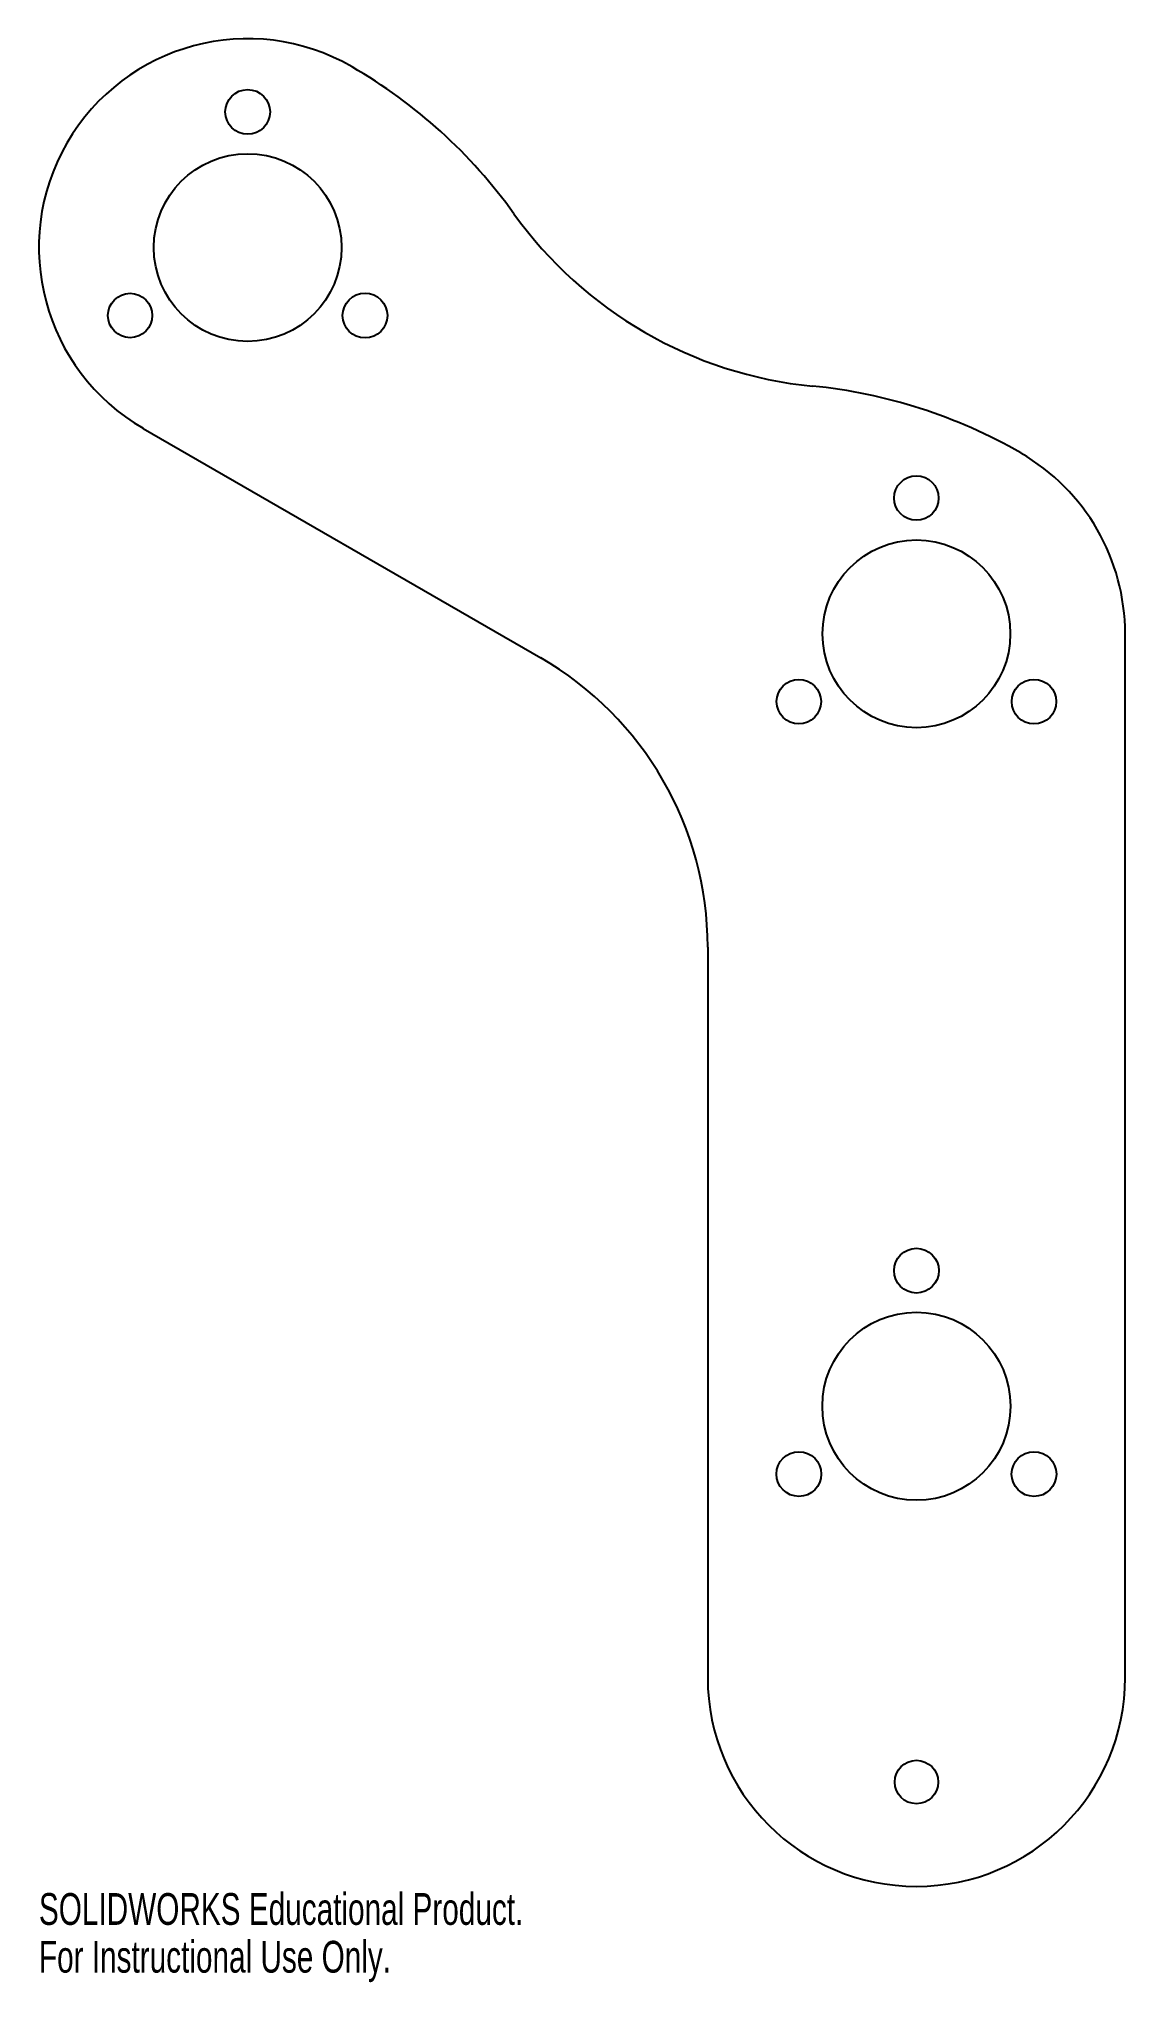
# Model space of a CAD drawing. Header units: inches. Extents: x -5.3 to 1.2, y -3.4 to 8.2.
import ezdxf

# ---------------------------------------------------------------- set-up
doc = ezdxf.new("R2010")
doc.units = ezdxf.units.IN
doc.header["$MEASUREMENT"] = 0
doc.styles.add('SLDTEXTSTYLE0', font='TXT', dxfattribs={"width": 0.7})

msp = doc.modelspace()

# ---------------------------------------------------------------- linework, layer by layer
at = {"color": 7, "linetype": 'Continuous', "lineweight": 25}
for p, q in [((-4.63, 5.855), (-2.25, 4.481)), ((1.25, -1.625), (1.25, 4.625)), ((-1.25, 2.749), (-1.25, -1.625))]:
    msp.add_line(p, q, dxfattribs=at)
for centre, radius in [((-4.005, 7.75), 0.134), ((-4.005, 6.938), 0.562), ((-4.709, 6.531), 0.133), ((-3.302, 6.531), 0.134), ((0, 5.438), 0.133), ((0, 4.625), 0.562), ((-0.704, 4.219), 0.133), ((0.704, 4.219), 0.133), ((0, 0.812), 0.134), ((0, 0), 0.563), ((-0.704, -0.406), 0.134), ((0.704, -0.406), 0.134), ((0, -2.25), 0.13)]:
    msp.add_circle(centre, radius, dxfattribs=at)
for centre, radius, start, end in [((-4.005, 6.938), 1.25, 60, 240), ((-4.929, 5.337), 3.098, 35.5991, 60), ((-0.378, 8.596), 2.5, 215.5991, 264.4009), ((-0.924, 3.025), 3.098, 60, 84.4009), ((0, 4.625), 1.25, 0, 60), ((-3.25, 2.749), 2, 0, 60), ((0, -1.625), 1.25, 180, 0)]:
    msp.add_arc(centre, radius, start, end, dxfattribs=at)

# ---------------------------------------------------------------- texts
at = {"color": 7, "linetype": 'Continuous', "char_height": 0.1903, "attachment_point": 1, "style": 'SLDTEXTSTYLE0'}
for s, insert in [('SOLIDWORKS Educational Product.', (-5.255, -2.915)), ('For Instructional Use Only.', (-5.255, -3.201))]:
    msp.add_mtext(s, dxfattribs=dict(at, insert=insert))

doc.saveas('drawing.dxf')
